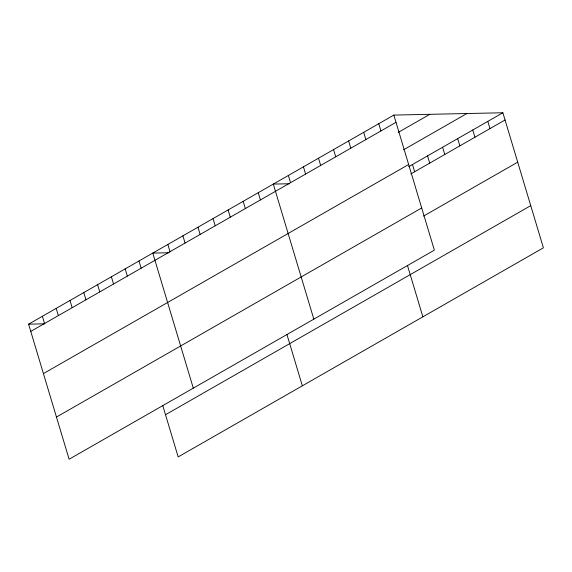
<?xml version="1.0" encoding="UTF-8"?>
<svg xmlns="http://www.w3.org/2000/svg" width="572" height="572" viewBox="0 0 572 572"><rect width="100%" height="100%" fill="white"/><g stroke="black" fill="none" stroke-linecap="round" stroke-linejoin="round"><path stroke-width="0.86" d="M393.829 115.086L434.355 250.15L69.119 459.237L28.6 324.174L393.829 115.086L502.881 112.763L543.4 247.826L178.171 456.914L162.755 405.534M30.766 331.402L395.996 122.315M398.176 132.432L429.815 114.321M403.618 149.757L466.895 113.528M43.422 373.587L408.658 164.5M408.715 166.666L502.881 112.763M410.889 173.895L505.047 119.991M56.464 417.052L421.693 207.965M423.545 216.08L517.703 162.176M165.515 414.729L530.744 205.641M289.582 183.741L273.302 184.084L313.828 319.147M169.055 252.738L152.781 253.081L193.3 388.145M28.6 324.174L44.881 323.823M487.816 121.386L489.982 128.614M472.751 130.016L474.917 137.237M457.679 138.638L459.852 145.86M442.614 147.261L444.787 154.49M427.549 155.884L429.715 163.113M412.483 164.514L414.65 171.736M378.764 123.709L380.931 130.938M407.457 265.444L422.872 316.824M363.699 132.339L365.865 139.561M348.634 140.962L350.8 148.191M333.569 149.585L335.735 156.814M318.504 158.208L320.67 165.437M303.439 166.838L305.605 174.06M288.374 175.461L290.54 182.69M258.237 192.714L260.41 199.935M286.93 334.441L302.345 385.821M243.172 201.337L245.338 208.558M228.106 209.96L230.273 217.188M213.041 218.583L215.208 225.811M197.976 227.213L200.143 234.434M182.911 235.836L185.078 243.057M167.846 244.458L170.013 251.687M138.982 260.982L141.148 268.211M125.182 268.883L127.349 276.104M111.383 276.784L113.556 284.005M97.59 284.677L99.757 291.906M83.791 292.578L85.957 299.807M69.991 300.479L72.158 307.7M56.192 308.38L58.365 315.601M42.399 316.273L44.566 323.502"/></g></svg>
